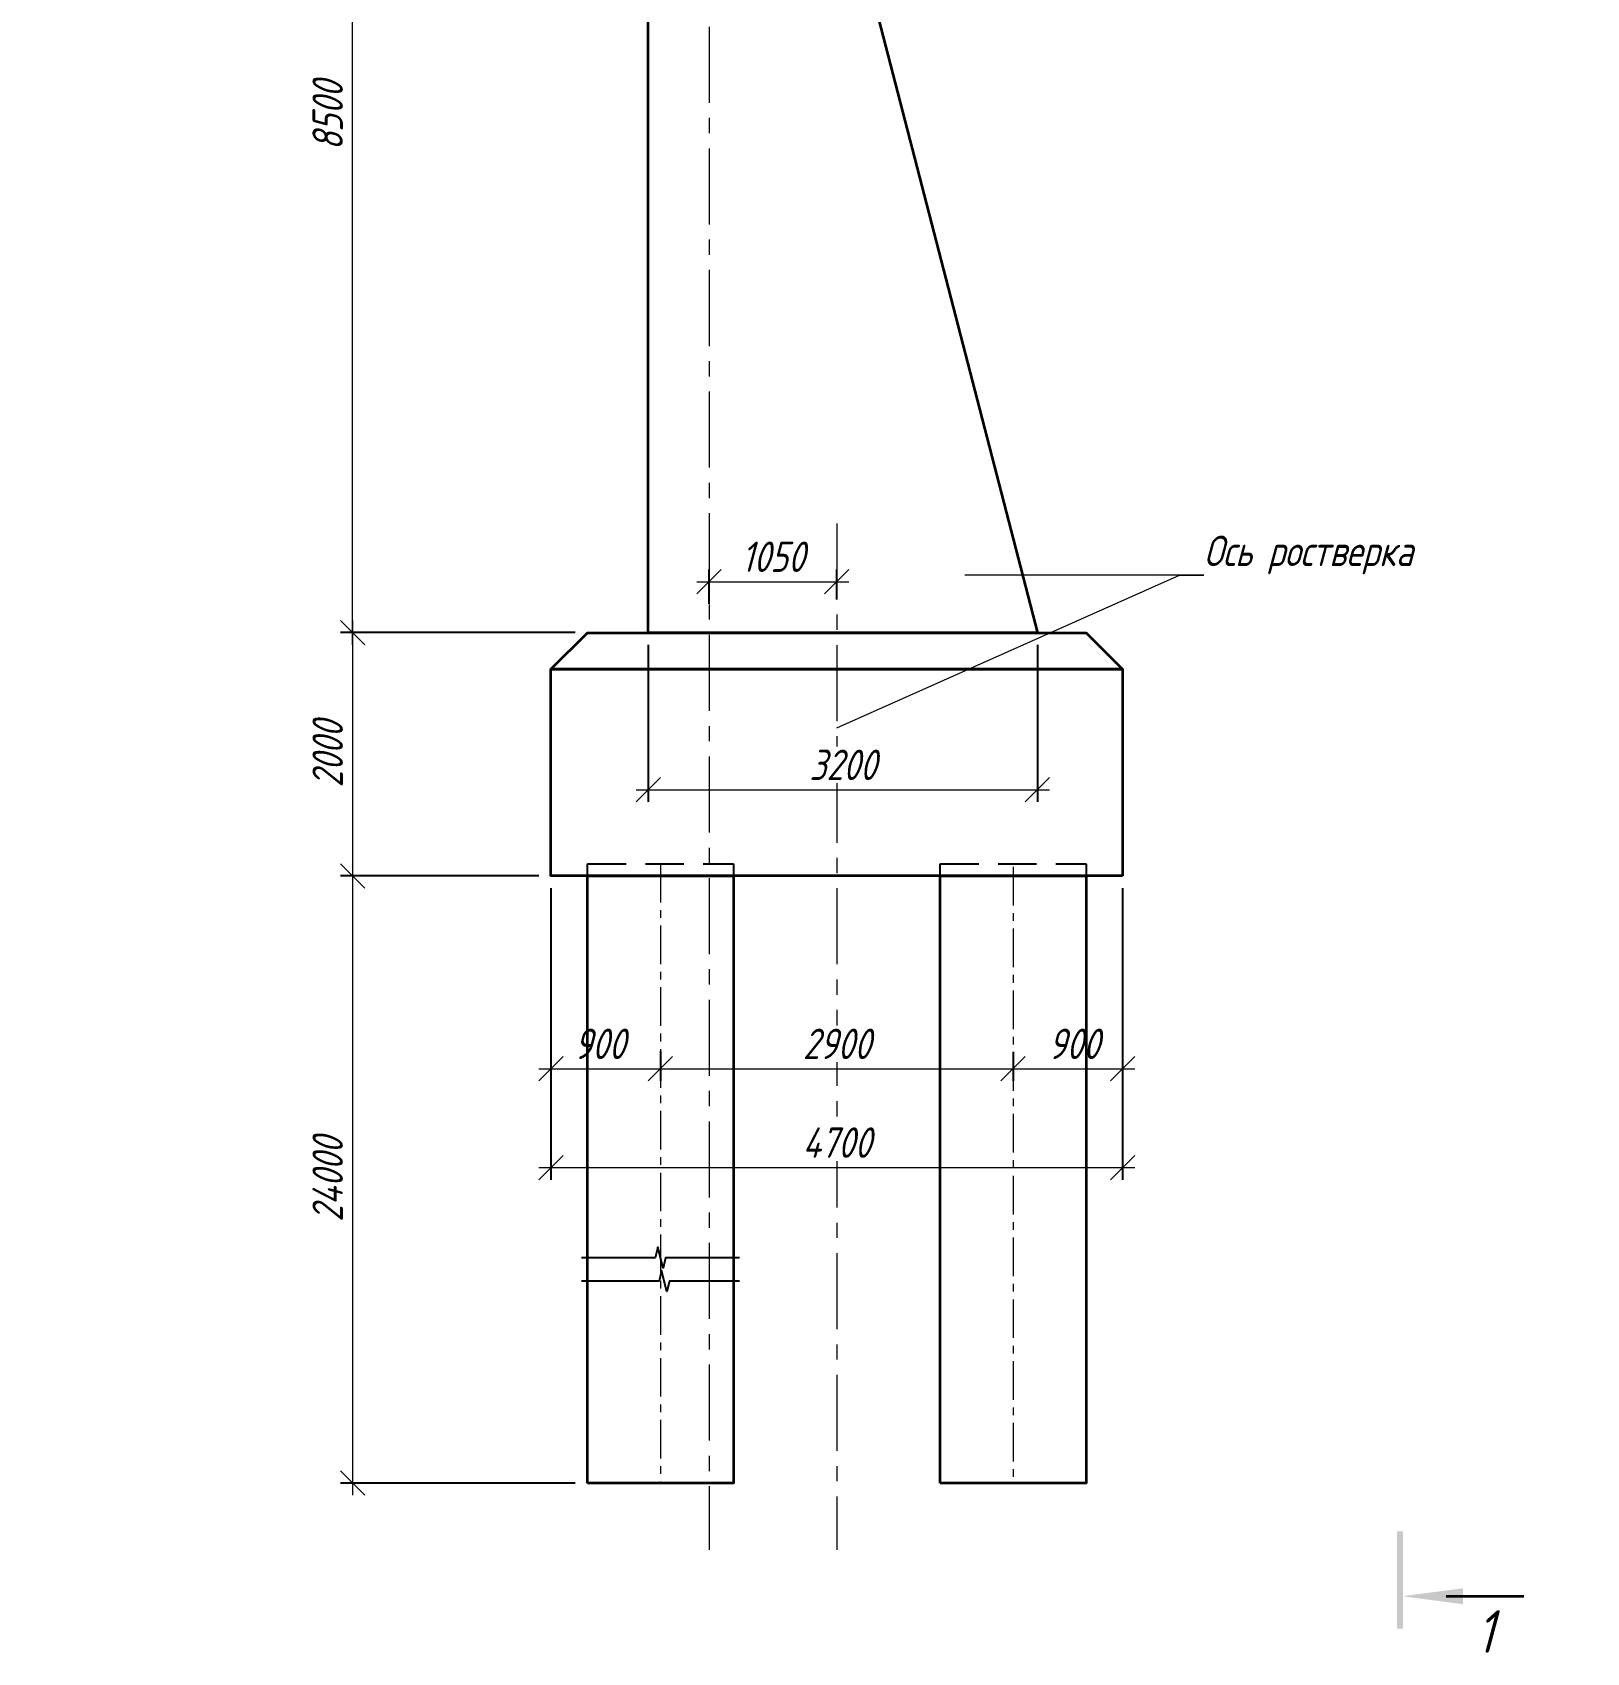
# Model space of a CAD drawing. Header units: millimetres. Extents: x 265754 to 14267433, y -6145605 to 2433772.
# Drawn here: x 7183429 to 7196209, y 814897 to 828218 of the extents above; entities that cross this region are included whole.
import ezdxf
from ezdxf import colors
from ezdxf.entities.mleader import LeaderData, LeaderLine
from ezdxf.enums import TextEntityAlignment as Align
from ezdxf.math import Vec2, Vec3

# ---------------------------------------------------------------- set-up
doc = ezdxf.new("R2010")
doc.units = ezdxf.units.MM
for name, pattern in [('CENTER', [50.8, 31.75, -6.35, 6.35, -6.35]), ('невидимая', [9.525, 6.35, -3.175]), ('осевая', [2, 1.25, -0.25, 0.25, -0.25])]:
    doc.linetypes.add(name, pattern=pattern)
for name, color, linetype, lineweight in [('1-Бетон', 106, 'Continuous', 35), ('1-Оси', 1, 'CENTER', 20), ('ИС_TXT_ЗГЛ', 1, 'Continuous', 35), ('ИС_Основная', 7, 'Continuous', 35), ('ИС_Ось', 3, 'осевая', 18), ('ИС_Размер', 3, 'Continuous', 18)]:
    doc.layers.add(name, color=color, linetype=linetype, lineweight=lineweight)
doc.layers.add('ИС_Невидимая', color=4, linetype='невидимая')
doc.styles.add('0', font='isocpeur.ttf', dxfattribs={"width": 0.8, "oblique": 15})
doc.dimstyles.new('М100', dxfattribs={"dimscale": 100, "dimtxt": 2.5, "dimasz": 2, "dimexe": 1, "dimexo": 1, "dimgap": 0.8, "dimtad": 1, "dimdec": 0, "dimzin": 0, "dimdsep": 46, "dimtxsty": '0', "dimblk": 'OBLIQUE', "dimcen": 0.09, "dimdle": 1, "dimclrd": 256, "dimclre": 256, "dimclrt": 256, "dimadec": 4, "dimazin": 0, "dimtfac": 1, "dimtdec": 0, "dimtmove": 1, "dimatfit": 2, "dimfxl": 1, "dimtolj": 1, "dimtzin": 0, "dimlwd": -1, "dimarcsym": 0})

# ---------------------------------------------------------------- blocks, each defined once
blk = doc.blocks.new('_OBLIQUE')
at = {"color": 0, "linetype": 'ByBlock', "lineweight": -2}
blk.add_line((0.5, 0.5), (-0.5, -0.5), dxfattribs=at)
blk = doc.blocks.new('*D1832')
at = {"layer": 'Defpoints', "color": 0, "transparency": 16777216}
for p in [(7187993, 823283), (7186062, 821283), (7187693, 821283)]:
    blk.add_point(p, dxfattribs=at)
at = {"layer": 'ИС_Размер', "lineweight": -2, "transparency": 16777216}
for p, q in [((7187893, 823283), (7185962, 823283)), ((7187593, 821283), (7185962, 821283))]:
    blk.add_line(p, q, dxfattribs=at)
at = {"layer": 'ИС_Размер', "transparency": 16777216}
blk.add_line((7186062, 823383), (7186062, 821183), dxfattribs=at)
at = {"layer": 'ИС_Размер', "transparency": 16777216, "xscale": 200, "yscale": 200, "zscale": 200}
for p, rotation in [((7186062, 823283), 90), ((7186062, 821283), 270)]:
    blk.add_blockref('_OBLIQUE', p, dxfattribs=dict(at, rotation=rotation))
at = {"layer": 'ИС_Размер', "transparency": 16777216, "insert": (7185857, 822283), "char_height": 250, "attachment_point": 5, "rotation": 90, "style": '0'}
blk.add_mtext('\\A1;2000', dxfattribs=at)
blk = doc.blocks.new('*D1833')
at = {"layer": 'Defpoints', "color": 0, "transparency": 16777216}
for p in [(7187693, 821283), (7186062, 816291), (7187993, 816291)]:
    blk.add_point(p, dxfattribs=at)
at = {"layer": 'ИС_Размер', "lineweight": -2, "transparency": 16777216}
for p, q in [((7187593, 821283), (7185962, 821283)), ((7187893, 816291), (7185962, 816291))]:
    blk.add_line(p, q, dxfattribs=at)
at = {"layer": 'ИС_Размер', "transparency": 16777216}
blk.add_line((7186062, 821383), (7186062, 816191), dxfattribs=at)
at = {"layer": 'ИС_Размер', "transparency": 16777216, "xscale": 200, "yscale": 200, "zscale": 200}
for p, rotation in [((7186062, 821283), 90), ((7186062, 816291), 270)]:
    blk.add_blockref('_OBLIQUE', p, dxfattribs=dict(at, rotation=rotation))
at = {"layer": 'ИС_Размер', "transparency": 16777216, "insert": (7185857, 818787), "char_height": 250, "width": 1324.59, "attachment_point": 5, "rotation": 90, "style": '0'}
blk.add_mtext('\\A1;24000', dxfattribs=at)
blk = doc.blocks.new('*U1876')
for p, q in [((3.8, 38.17), (10.2, 38.17)), ((3.8, -185.32), (10.2, -185.32))]:
    blk.add_line(p, q)
for points in [[(-0.25, 40.84), (0.25, 40.84), (-0.25, 32.84), (0.25, 32.84)], [(5.2, 38.83), (0.2, 38.17), (5.2, 38.17), (5.2, 37.51)], [(-0.25, -179.99), (0.25, -179.99), (-0.25, -187.99), (0.25, -187.99)], [(5.2, -184.67), (0.2, -185.32), (5.2, -185.32), (5.2, -185.98)]]:
    blk.add_solid(points)
at = {"style": '0', "oblique": 15, "width": 0.8}
for tag, p in [('ВЕРХ', (7.06, 40.95)), ('НИЗ', (7, -188.22))]:
    blk.add_attdef(tag, text='', height=3.5, dxfattribs=at).set_placement(p, align=Align.MIDDLE_CENTER)
blk = doc.blocks.new('*D1904')
at = {"layer": 'Defpoints', "color": 0, "transparency": 16777216}
for p in [(7187693, 821283), (7192393, 821283), (7192393, 818885)]:
    blk.add_point(p, dxfattribs=at)
at = {"layer": 'ИС_Размер', "lineweight": -2, "transparency": 16777216}
for p, q in [((7187693, 821183), (7187693, 818785)), ((7192393, 821183), (7192393, 818785))]:
    blk.add_line(p, q, dxfattribs=at)
at = {"layer": 'ИС_Размер', "transparency": 16777216}
blk.add_line((7187593, 818885), (7192493, 818885), dxfattribs=at)
at = {"layer": 'ИС_Размер', "transparency": 16777216, "xscale": 200, "yscale": 200, "zscale": 200, "rotation": 180}
blk.add_blockref('_OBLIQUE', (7187693, 818885), dxfattribs=at)
at = {"layer": 'ИС_Размер', "transparency": 16777216, "xscale": 200, "yscale": 200, "zscale": 200}
blk.add_blockref('_OBLIQUE', (7192393, 818885), dxfattribs=at)
at = {"layer": 'ИС_Размер', "transparency": 16777216, "insert": (7190043, 819090), "char_height": 250, "attachment_point": 5, "style": '0', "bg_fill": 3, "box_fill_scale": 1.1, "bg_fill_color": 256, "bg_fill_true_color": 13158600, "bg_fill_transparency": 0}
blk.add_mtext('\\A1;4700', dxfattribs=at)
blk = doc.blocks.new('*D1905')
at = {"layer": 'Defpoints', "color": 0, "transparency": 16777216}
for p in [(7187693, 821283), (7188593, 819943), (7188593, 819697)]:
    blk.add_point(p, dxfattribs=at)
at = {"layer": 'ИС_Размер', "lineweight": -2, "transparency": 16777216}
for p, q in [((7187693, 821183), (7187693, 819597)), ((7188593, 819843), (7188593, 819597))]:
    blk.add_line(p, q, dxfattribs=at)
at = {"layer": 'ИС_Размер', "transparency": 16777216}
blk.add_line((7187593, 819697), (7188693, 819697), dxfattribs=at)
at = {"layer": 'ИС_Размер', "transparency": 16777216, "xscale": 200, "yscale": 200, "zscale": 200, "rotation": 180}
blk.add_blockref('_OBLIQUE', (7187693, 819697), dxfattribs=at)
at = {"layer": 'ИС_Размер', "transparency": 16777216, "xscale": 200, "yscale": 200, "zscale": 200}
blk.add_blockref('_OBLIQUE', (7188593, 819697), dxfattribs=at)
at = {"layer": 'ИС_Размер', "transparency": 16777216, "insert": (7188093, 819902), "char_height": 250, "attachment_point": 5, "style": '0'}
blk.add_mtext('\\A1;900', dxfattribs=at)
blk = doc.blocks.new('*D1906')
at = {"layer": 'Defpoints', "color": 0, "transparency": 16777216}
for p in [(7188593, 819943), (7191493, 819937), (7191493, 819697)]:
    blk.add_point(p, dxfattribs=at)
at = {"layer": 'ИС_Размер', "lineweight": -2, "transparency": 16777216}
for p, q in [((7188593, 819843), (7188593, 819597)), ((7191493, 819837), (7191493, 819597))]:
    blk.add_line(p, q, dxfattribs=at)
at = {"layer": 'ИС_Размер', "transparency": 16777216}
blk.add_line((7188493, 819697), (7191593, 819697), dxfattribs=at)
at = {"layer": 'ИС_Размер', "transparency": 16777216, "xscale": 200, "yscale": 200, "zscale": 200, "rotation": 180}
blk.add_blockref('_OBLIQUE', (7188593, 819697), dxfattribs=at)
at = {"layer": 'ИС_Размер', "transparency": 16777216, "xscale": 200, "yscale": 200, "zscale": 200}
blk.add_blockref('_OBLIQUE', (7191493, 819697), dxfattribs=at)
at = {"layer": 'ИС_Размер', "transparency": 16777216, "insert": (7190043, 819902), "char_height": 250, "attachment_point": 5, "style": '0', "bg_fill": 3, "box_fill_scale": 1.1, "bg_fill_color": 256, "bg_fill_true_color": 13158600, "bg_fill_transparency": 0}
blk.add_mtext('\\A1;2900', dxfattribs=at)
blk = doc.blocks.new('*D1907')
at = {"layer": 'Defpoints', "color": 0, "transparency": 16777216}
for p in [(7192393, 821283), (7191493, 819937), (7192393, 819697)]:
    blk.add_point(p, dxfattribs=at)
at = {"layer": 'ИС_Размер', "lineweight": -2, "transparency": 16777216}
for p, q in [((7192393, 821183), (7192393, 819597)), ((7191493, 819837), (7191493, 819597))]:
    blk.add_line(p, q, dxfattribs=at)
at = {"layer": 'ИС_Размер', "transparency": 16777216}
blk.add_line((7191393, 819697), (7192493, 819697), dxfattribs=at)
at = {"layer": 'ИС_Размер', "transparency": 16777216, "xscale": 200, "yscale": 200, "zscale": 200, "rotation": 180}
blk.add_blockref('_OBLIQUE', (7191493, 819697), dxfattribs=at)
at = {"layer": 'ИС_Размер', "transparency": 16777216, "xscale": 200, "yscale": 200, "zscale": 200}
blk.add_blockref('_OBLIQUE', (7192393, 819697), dxfattribs=at)
at = {"layer": 'ИС_Размер', "transparency": 16777216, "insert": (7191993, 819902), "char_height": 250, "attachment_point": 5, "style": '0'}
blk.add_mtext('\\A1;900', dxfattribs=at)
blk = doc.blocks.new('*D1917')
at = {"layer": 'Defpoints', "color": 0, "transparency": 16777216}
for p in [(7186062, 831783), (7188243, 831783), (7187893, 823283)]:
    blk.add_point(p, dxfattribs=at)
at = {"layer": 'ИС_Размер', "transparency": 16777216}
blk.add_line((7186062, 823183), (7186062, 831883), dxfattribs=at)
at = {"layer": 'ИС_Размер', "lineweight": -2, "transparency": 16777216}
for p, q in [((7188143, 831783), (7185962, 831783)), ((7187793, 823283), (7185962, 823283))]:
    blk.add_line(p, q, dxfattribs=at)
at = {"layer": 'ИС_Размер', "transparency": 16777216, "xscale": 200, "yscale": 200, "zscale": 200}
for p, rotation in [((7186062, 831783), 90), ((7186062, 823283), 270)]:
    blk.add_blockref('_OBLIQUE', p, dxfattribs=dict(at, rotation=rotation))
at = {"layer": 'ИС_Размер', "transparency": 16777216, "insert": (7185857, 827533), "char_height": 250, "attachment_point": 5, "rotation": 90, "style": '0'}
blk.add_mtext('\\A1;8500', dxfattribs=at)
blk = doc.blocks.new('*D1918')
at = {"layer": 'Defpoints', "color": 0, "transparency": 16777216}
for p in [(7190043, 823702), (7188993, 823420), (7190043, 823455)]:
    blk.add_point(p, dxfattribs=at)
at = {"layer": 'ИС_Размер', "lineweight": -2, "transparency": 16777216}
for p, q in [((7188993, 823520), (7188993, 823802)), ((7190043, 823555), (7190043, 823802))]:
    blk.add_line(p, q, dxfattribs=at)
at = {"layer": 'ИС_Размер', "transparency": 16777216}
blk.add_line((7188893, 823702), (7190143, 823702), dxfattribs=at)
at = {"layer": 'ИС_Размер', "transparency": 16777216, "xscale": 200, "yscale": 200, "zscale": 200, "rotation": 180}
blk.add_blockref('_OBLIQUE', (7188993, 823702), dxfattribs=at)
at = {"layer": 'ИС_Размер', "transparency": 16777216, "xscale": 200, "yscale": 200, "zscale": 200}
blk.add_blockref('_OBLIQUE', (7190043, 823702), dxfattribs=at)
at = {"layer": 'ИС_Размер', "transparency": 16777216, "insert": (7189518, 823907), "char_height": 250, "attachment_point": 5, "style": '0'}
blk.add_mtext('\\A1;1050', dxfattribs=at)
blk = doc.blocks.new('_None')
blk = doc.blocks.new('*D1926')
at = {"layer": 'Defpoints', "color": 0, "transparency": 16777216}
for p in [(7188493, 823283), (7191693, 823283), (7191693, 821991)]:
    blk.add_point(p, dxfattribs=at)
at = {"layer": 'ИС_Размер', "lineweight": -2, "transparency": 16777216}
for p, q in [((7188493, 823183), (7188493, 821891)), ((7191693, 823183), (7191693, 821891))]:
    blk.add_line(p, q, dxfattribs=at)
at = {"layer": 'ИС_Размер', "transparency": 16777216}
blk.add_line((7188393, 821991), (7191793, 821991), dxfattribs=at)
at = {"layer": 'ИС_Размер', "transparency": 16777216, "xscale": 200, "yscale": 200, "zscale": 200, "rotation": 180}
blk.add_blockref('_OBLIQUE', (7188493, 821991), dxfattribs=at)
at = {"layer": 'ИС_Размер', "transparency": 16777216, "xscale": 200, "yscale": 200, "zscale": 200}
blk.add_blockref('_OBLIQUE', (7191693, 821991), dxfattribs=at)
at = {"layer": 'ИС_Размер', "transparency": 16777216, "insert": (7190093, 822196), "char_height": 250, "attachment_point": 5, "style": '0', "bg_fill": 3, "box_fill_scale": 1.1, "bg_fill_color": 256, "bg_fill_true_color": 13158600, "bg_fill_transparency": 0}
blk.add_mtext('\\A1;3200', dxfattribs=at)

msp = doc.modelspace()

# ---------------------------------------------------------------- linework, layer by layer
at = {"color": 3, "linetype": 'ByBlock', "lineweight": -2}
for points in [[(7189242.8556, 818143.3226), (7188635.9458, 818143.322), (7188614.401, 818057.1414), (7188571.3102, 818229.5023), (7188549.7653, 818143.3217), (7187942.8556, 818143.3217)], [(7189242.8556, 817951.2426), (7188667.6848, 817951.2426), (7188646.1399, 817865.0621), (7188603.0491, 818037.4229), (7188581.5043, 817951.2424), (7187942.8556, 817951.2424)]]:
    msp.add_lwpolyline(points, dxfattribs=at)
at = {"layer": '1-Бетон'}
msp.add_lwpolyline([(7189492.6896, 831782.7792), (7191692.6896, 823282.7829), (7188492.6896, 823282.7847), (7188492.6896, 831782.7792), (7189492.6896, 831782.7792)], dxfattribs=at)
at = {"layer": 'ИС_Основная', "ltscale": 500}
for points in [[(7192392.6896, 822982.7847), (7187692.6896, 822982.7847), (7187992.6896, 823282.7847), (7192092.6896, 823282.7847)], [(7192392.6896, 821282.7847), (7187692.6896, 821282.7847), (7187692.6896, 822982.7847), (7192392.6896, 822982.7847)]]:
    msp.add_lwpolyline(points, close=True, dxfattribs=at)
at = {"layer": 'ИС_Ось', "ltscale": 500}
msp.add_line((7190042.6818, 824180.938), (7190042.6896, 815742.1985), dxfattribs=at)

# ---------------------------------------------------------------- block references
at = {"layer": 'ИС_TXT_ЗГЛ', "ltscale": 200, "xscale": 100, "yscale": 100, "zscale": 100}
msp.add_blockref('*U1876', (7194673.8346, 833892.473), dxfattribs=at).add_auto_attribs({'ВЕРХ': '1', 'НИЗ': '1'})

# ---------------------------------------------------------------- dimensions: what is measured, and where the dimension line sits
at = {"layer": 'ИС_Размер'}
dim = msp.add_linear_dim(base=(7186062.1615, 831782.7792), p1=(7187892.6896, 823282.7847), p2=(7188242.6896, 831782.7792), angle=90, dimstyle='М100', dxfattribs=at)
dim.commit()
dim.dimension.update_dxf_attribs({"geometry": '*D1917', "text_midpoint": (7185857.1615, 827532.7819)})
dim = msp.add_linear_dim(base=(7190042.6823, 823702.1482), p1=(7188992.6896, 823420.0821), p2=(7190042.6823, 823455.3711), dimstyle='М100', dxfattribs=at)
dim.commit()
dim.dimension.update_dxf_attribs({"geometry": '*D1918', "text_midpoint": (7189517.686, 823702.1482), "dimtype": 160})
dim = msp.add_linear_dim(base=(7186062.1615, 821282.7847), p1=(7187992.6896, 823282.7847), p2=(7187692.6896, 821282.7847), angle=90, dimstyle='М100', dxfattribs=at)
dim.commit()
dim.dimension.update_dxf_attribs({"geometry": '*D1832', "text_midpoint": (7186062.1615, 822282.7847), "dimtype": 160})
dim = msp.add_linear_dim(base=(7186062.1615, 816290.9339), p1=(7187692.6896, 821282.7847), p2=(7187992.8556, 816290.9339), angle=90, text='24000', dimstyle='М100', dxfattribs=at)
dim.commit()
dim.dimension.update_dxf_attribs({"geometry": '*D1833', "text_midpoint": (7185857.1615, 818786.8593)})

# ---------------------------------------------------------------- leaders
ml = msp.add_multileader_mtext('Standard', dxfattribs=at)
ml.set_content('Ось ростверка', color=4, style='0')
ml.set_leader_properties(color=256, linetype='ByLayer', lineweight=-1)
ml.set_arrow_properties(name='NONE')
ml.build(insert=Vec2(0, 0))
ml.multileader.update_dxf_attribs({"text_left_attachment_type": 6, "text_right_attachment_type": 6, "dogleg_length": 2, "arrow_head_size": 200, "scale": 100})
ctx = ml.context
ctx.base_point, ctx.scale, ctx.char_height, ctx.arrow_head_size, ctx.landing_gap_size, ctx.plane_origin = Vec3(7193061.0278, 823755.2689), 100, 250, 200, 0, Vec3(7190042.6833, 822351.7895)
ctx.left_attachment, ctx.right_attachment = 6, 6
notes = []
notes.append((ctx, [(0, (1, 1, 0), (7192861.0278, 823755.2689), (1, 0), 200, [(0, [(7190042.6833, 822500.7591)], 0, [])])]))
ctx.mtext.insert, ctx.mtext.flow_direction = Vec3(7193061.0278, 824080.2689), 5
for ctx, leaders in notes:
    for number, flags, end, landing, length, lines in leaders:
        leader = LeaderData()
        leader.index, (leader.has_last_leader_line, leader.has_dogleg_vector, leader.attachment_direction) = number, flags
        leader.last_leader_point, leader.dogleg_vector, leader.dogleg_length = Vec3(end), Vec3(landing), length
        for number, points, colour, breaks in lines:
            line = LeaderLine()
            line.index, line.vertices, line.color, line.breaks = number, Vec3.list(points), colors.encode_raw_color(colour), breaks
            leader.lines.append(line)
        ctx.leaders.append(leader)

# ---------------------------------------------------------------- next in the draw order: dimensions: what is measured, and where the dimension line sits
dim = msp.add_linear_dim(base=(7192392.6896, 818885.4056), p1=(7187692.6896, 821282.7847), p2=(7192392.6896, 821282.7847), dimstyle='М100', override={"dimtfill": 1}, dxfattribs=at)
dim.commit()
dim.dimension.update_dxf_attribs({"geometry": '*D1904', "text_midpoint": (7190042.6896, 819090.4056)})

# ---------------------------------------------------------------- next in the draw order: linework, layer by layer
at = {"layer": 'ИС_Невидимая', "ltscale": 50}
for points in [[(7187992.8556, 821282.7847), (7187992.8556, 821382.7847), (7189192.8556, 821382.7847), (7189192.8556, 821282.7847)], [(7190892.8556, 821282.7847), (7190892.8556, 821382.7847), (7192092.8556, 821382.7847), (7192092.8556, 821282.7847)]]:
    msp.add_lwpolyline(points, dxfattribs=at)

# ---------------------------------------------------------------- next in the draw order: dimensions: what is measured, and where the dimension line sits
at = {"layer": 'ИС_Размер'}
dim = msp.add_linear_dim(base=(7188592.8556, 819697.1239), p1=(7187692.6896, 821282.7847), p2=(7188592.8556, 819942.7654), dimstyle='М100', dxfattribs=at)
dim.commit()
dim.dimension.update_dxf_attribs({"geometry": '*D1905', "text_midpoint": (7188092.7726, 819697.1239), "dimtype": 160})

# ---------------------------------------------------------------- next in the draw order: dimensions: what is measured, and where the dimension line sits
dim = msp.add_linear_dim(base=(7191492.8556, 819697.1239), p1=(7188592.8556, 819942.7654), p2=(7191492.8556, 819937.022), dimstyle='М100', override={"dimtfill": 1}, dxfattribs=at)
dim.commit()
dim.dimension.update_dxf_attribs({"geometry": '*D1906', "text_midpoint": (7190042.6896, 819697.1239), "dimtype": 160})

# ---------------------------------------------------------------- next in the draw order: linework, layer by layer
at = {"layer": '1-Оси', "ltscale": 10, "transparency": 33554687}
for p, q in [((7188592.8556, 821382.7847), (7188592.8556, 816290.9339)), ((7191492.8556, 821357.287), (7191492.8556, 816290.9339))]:
    msp.add_line(p, q, dxfattribs=at)
at = {"layer": 'ИС_Основная', "ltscale": 500}
for points in [[(7187992.8556, 816290.9339), (7187992.8556, 821282.7847), (7189192.8556, 821282.7847), (7189192.8556, 816290.9339), (7187992.8556, 816290.9339)], [(7190892.8556, 816290.9339), (7190892.8556, 821282.7847), (7192092.8556, 821282.7847), (7192092.8556, 816290.9339), (7190892.8556, 816290.9339)]]:
    msp.add_lwpolyline(points, dxfattribs=at)
at = {"layer": 'ИС_Ось', "ltscale": 500}
msp.add_line((7188992.6896, 838264.8015), (7188992.6896, 815742.1975), dxfattribs=at)

# ---------------------------------------------------------------- next in the draw order: dimensions: what is measured, and where the dimension line sits
at = {"layer": 'ИС_Размер'}
dim = msp.add_linear_dim(base=(7192392.6896, 819697.1239), p1=(7191492.8556, 819937.022), p2=(7192392.6896, 821282.7847), dimstyle='М100', dxfattribs=at)
dim.commit()
dim.dimension.update_dxf_attribs({"geometry": '*D1907', "text_midpoint": (7191992.7726, 819697.1239), "dimtype": 160})

# ---------------------------------------------------------------- next in the draw order: dimensions: what is measured, and where the dimension line sits
at = {"layer": 'ИС_Размер', "color": 172}
dim = msp.add_linear_dim(base=(7191692.6891, 821991.3031), p1=(7188492.6896, 823282.7847), p2=(7191692.6891, 823282.7847), dimstyle='М100', override={"dimtfill": 1}, dxfattribs=at)
dim.commit()
dim.dimension.update_dxf_attribs({"geometry": '*D1926', "text_midpoint": (7190092.6893, 822196.3031)})

doc.saveas('drawing.dxf')
